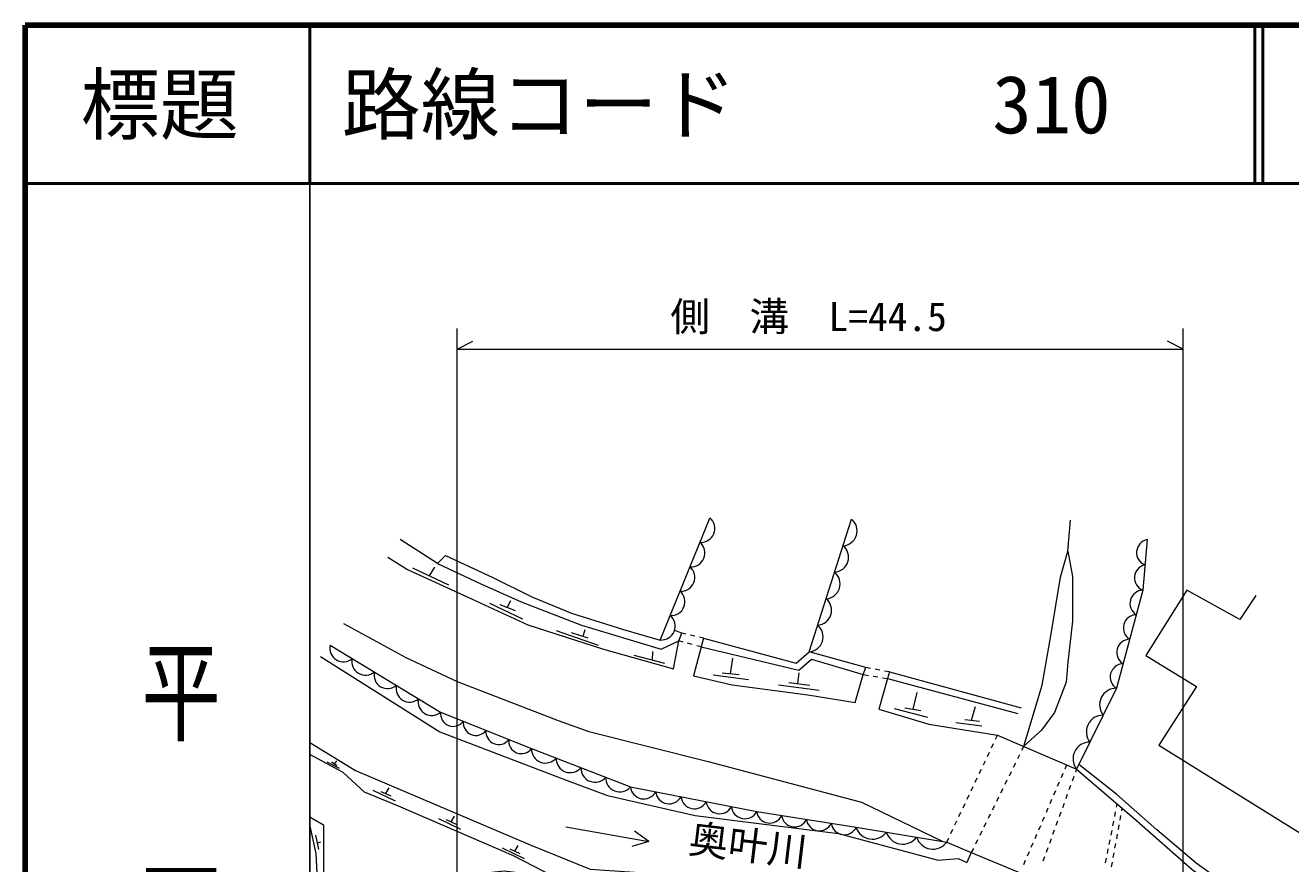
# Model space of a CAD drawing. Units: millimetres, scale not verified. Extents: x 40000 to 680000, y 20000 to 380000.
# Drawn here: x 40000 to 120010, y 326984 to 380000 of the extents above; entities that cross this region are included whole.
import ezdxf
from ezdxf.enums import TextEntityAlignment as Align

# ---------------------------------------------------------------- set-up
doc = ezdxf.new("R2010")
doc.units = ezdxf.units.MM
doc.header["$LTSCALE"] = 1000
for name, color, linetype, lineweight in [('M-BGD', 7, 'Continuous', 13), ('M-STR-HTXT', 7, 'Continuous', 13), ('M-TTL', 2, 'Continuous', 140), ('M-TTL-BAND', 7, 'Continuous', 25), ('M-TTL-LINE', 7, 'Continuous', 50)]:
    doc.layers.add(name, color=color, linetype=linetype, lineweight=lineweight)
doc.layers.add('M-TTL-TXT', color=7, linetype='Continuous')
doc.styles.add('@ＭＳ ゴシック', font='')
doc.styles.add('ＭＳ ゴシック', font='')
doc.styles.get('@ＭＳ ゴシック').set_extended_font_data('@MS Gothic')
doc.styles.get('ＭＳ ゴシック').set_extended_font_data('MS Gothic')

msp = doc.modelspace()

# ---------------------------------------------------------------- linework, layer by layer
at = {"layer": 'M-BGD'}
for p, q in [((80150, 341127), (83289, 348844)), ((89560, 340390), (92244, 348769)), ((105915, 346749), (106086, 348710)), ((66053, 345969), (63704, 347491)), ((66561, 346474), (66053, 345969)), ((64474, 345694), (66762, 344624)), ((65557, 345188), (65904, 345738)), ((69349, 343452), (71430, 342460)), ((69996, 343369), (70982, 342998)), ((70477, 343188), (70706, 343625)), ((73569, 341731), (76232, 340808)), ((75263, 341366), (75392, 341784)), ((74507, 341599), (75558, 341275)), ((81588, 341001), (81313, 341074)), ((81757, 341506), (81518, 341561)), ((82169, 340848), (81878, 340925)), ((82342, 341372), (82050, 341439)), ((82874, 341249), (82635, 341304)), ((78475, 340167), (80415, 339661)), ((79667, 339856), (79685, 340397)), ((82734, 340699), (82459, 340771)), ((84584, 338996), (84728, 339988)), ((93449, 339336), (93136, 339395)), ((94038, 339225), (93744, 339280)), ((83498, 338918), (85726, 338624)), ((84055, 339046), (85137, 338944)), ((88838, 338369), (88927, 339055)), ((92471, 337170), (92986, 338945)), ((92986, 338945), (93308, 338891)), ((93603, 338841), (93899, 338792)), ((94195, 338742), (94516, 338687)), ((94646, 339110), (94333, 339169)), ((94646, 339110), (102976, 336830)), ((87621, 338285), (90188, 337947)), ((88287, 338434), (89606, 338280)), ((96149, 336756), (96396, 337805)), ((95617, 336849), (96630, 336672)), ((99830, 336054), (100073, 336927)), ((94946, 336800), (97052, 336242)), ((99401, 336107), (100329, 335992)), ((98837, 335909), (100470, 335704)), ((101092, 334311), (101220, 334582)), ((101349, 334853), (101474, 335117)), ((100835, 333769), (100963, 334040)), ((102864, 333875), (102731, 333606)), ((103126, 334407), (102997, 334144)), ((59068, 333423), (59841, 333031)), ((59569, 333317), (59695, 333490)), ((100320, 332685), (100449, 332956)), ((100577, 333227), (100706, 333498)), ((102599, 333337), (102466, 333068)), ((105748, 332987), (105856, 333235)), ((106475, 332969), (106402, 332772)), ((100063, 332143), (100192, 332414)), ((102068, 332260), (101935, 331991)), ((102333, 332798), (102201, 332529)), ((105273, 331886), (105392, 332161)), ((105511, 332437), (105630, 332712)), ((106299, 332490), (106196, 332208)), ((61981, 331627), (63383, 330955)), ((62472, 331557), (63112, 331275)), ((62793, 331416), (62999, 331783)), ((99549, 331058), (99678, 331330)), ((99806, 331601), (99935, 331872)), ((101803, 331722), (101670, 331453)), ((105035, 331335), (105154, 331610)), ((105886, 331363), (105783, 331082)), ((106093, 331927), (105989, 331645)), ((99292, 330516), (99420, 330787)), ((101272, 330646), (101140, 330377)), ((101538, 331184), (101405, 330915)), ((104559, 330233), (104678, 330509)), ((104797, 330784), (104916, 331060)), ((105680, 330800), (105577, 330518)), ((108999, 330563), (109040, 330771)), ((109340, 330513), (109308, 330333)), ((66117, 329841), (67520, 329169)), ((66608, 329771), (67249, 329488)), ((66930, 329629), (67136, 329997)), ((98778, 329432), (98906, 329703)), ((99035, 329974), (99163, 330245)), ((101007, 330108), (100874, 329839)), ((104321, 329683), (104440, 329958)), ((105267, 329673), (105164, 329392)), ((105473, 330237), (105370, 329955)), ((108768, 329386), (108826, 329680)), ((108884, 329974), (108942, 330269)), ((109254, 330037), (109200, 329742)), ((98521, 328890), (98649, 329161)), ((100476, 329031), (100344, 328762)), ((100742, 329569), (100609, 329300)), ((103845, 328581), (103964, 328856)), ((104083, 329132), (104202, 329407)), ((105060, 329110), (104957, 328828)), ((108653, 328797), (108711, 329091)), ((109039, 328857), (108985, 328562)), ((109146, 329447), (109092, 329152)), ((58346, 328798), (58538, 327889)), ((58454, 328287), (58692, 328375)), ((70959, 327776), (71165, 328144)), ((98267, 328356), (98392, 328619)), ((100211, 328493), (100079, 328224)), ((103607, 328030), (103726, 328306)), ((104854, 328547), (104751, 328265)), ((108537, 328208), (108595, 328502)), ((108931, 328267), (108877, 327971)), ((70147, 327988), (71549, 327316)), ((70638, 327918), (71278, 327636)), ((99816, 327692), (99522, 327064)), ((99946, 327955), (99816, 327692)), ((103369, 327479), (103488, 327755)), ((104441, 327420), (104338, 327138)), ((104647, 327983), (104544, 327702)), ((108306, 327031), (108364, 327325)), ((108422, 327619), (108479, 327914)), ((108823, 327676), (108770, 327381)), ((103131, 326929), (103250, 327204)), ((108716, 327086), (108662, 326791))]:
    msp.add_line(p, q, dxfattribs=at)
for points in [[(110936, 347482), (110662, 344280), (108994, 338076), (106475, 332969)], [(66561, 346474), (69553, 345092), (72025, 343859), (74541, 342823), (77815, 341798), (80150, 341127)], [(62928, 346367), (64166, 345589), (67946, 343855), (71766, 342095), (76555, 340550), (80981, 339311), (81313, 341074)], [(66053, 345969), (68807, 344690), (71360, 343541), (75164, 342076), (80200, 340547), (81313, 341074), (81518, 341561), (81075, 341733)], [(117812, 343951), (116803, 342433), (113435, 344272), (110856, 340152), (114059, 338180), (111665, 334490), (120765, 328827), (124831, 335176), (123346, 336062), (126305, 340727)], [(60126, 342178), (64067, 340020), (67301, 338501), (73687, 336041), (75626, 335343), (83172, 333448), (92868, 330874), (97978, 328403)], [(82874, 341249), (82734, 340699), (88919, 339219), (89708, 339910)], [(82874, 341249), (88733, 339673), (89560, 340390)], [(58670, 340095), (66204, 335330), (74259, 332238), (76802, 331297), (82356, 330026), (91409, 328885), (97714, 327201), (98981, 327312), (99522, 327064)], [(59279, 340813), (66262, 336569), (72008, 334271), (78261, 331841), (86248, 330278), (92530, 329296), (98267, 328356)], [(82734, 340699), (82247, 338863), (84692, 338294), (89482, 337668), (92471, 337170)], [(89708, 339910), (92986, 338945), (93136, 339395), (89560, 340390)], [(94516, 338687), (93977, 336746), (97132, 335814), (101474, 335117), (106475, 332969)], [(94646, 339110), (94516, 338687), (102761, 336478)], [(58000, 334639), (60873, 332872), (71918, 328175), (75707, 326634), (86276, 325925), (90364, 325327), (95224, 324674), (101019, 323954), (102905, 326405)], [(58000, 325987), (64947, 325955), (70279, 326532), (73433, 326163), (70871, 327476), (63602, 330615), (61440, 331511), (60096, 332744), (58000, 333881)], [(59369, 333406), (59398, 333403), (59699, 333193)], [(106475, 332969), (110087, 329873), (113770, 326614), (115607, 325258), (118888, 323020), (119067, 323614), (115836, 325714), (114028, 327014), (111542, 329123), (109017, 331365), (106616, 333256)], [(58000, 329952), (58210, 329820), (58860, 329434), (58851, 325983)], [(58000, 329359), (58380, 327629), (58445, 325985)], [(98267, 328356), (99816, 327692), (102905, 326405)]]:
    msp.add_lwpolyline(points, dxfattribs=at)
msp.add_lwpolyline([(103126, 334407), (104295, 338281), (104869, 341512), (105462, 345110), (105915, 346749), (106207, 345147), (106223, 342323), (105913, 339730), (105810, 338472), (105072, 336538), (104263, 335420)], close=True, dxfattribs=at)
for centre, radius, start, end in [((82717, 348178), 878, 266.3484, 49.3915), ((91647, 348037), 945, 273.66038, 50.82256), ((82089, 346634), 878, 266.3484, 49.3915), ((111104, 346661), 838, 101.62327, 248.62635), ((91110, 346361), 945, 273.66038, 50.82256), ((81462, 345091), 878, 266.3484, 49.3915), ((110968, 345060), 838, 101.62327, 248.62635), ((90574, 344685), 945, 273.66038, 50.82256), ((80834, 343547), 878, 266.3484, 49.3915), ((110683, 343443), 837, 91.41405, 238.48177), ((90037, 343009), 945, 273.66038, 50.82256), ((80206, 342004), 878, 266.3484, 49.3915), ((110266, 341892), 837, 91.41405, 238.48177), ((89500, 341333), 945, 273.66038, 50.82256), ((109849, 340341), 837, 91.41405, 238.48177), ((60111, 340608), 856, 166.13542, 311.28969), ((61507, 339759), 856, 166.13542, 311.28969), ((109432, 338790), 837, 91.41405, 238.48177), ((62904, 338910), 856, 166.13542, 311.28969), ((64301, 338061), 856, 166.13542, 311.28969), ((108978, 337026), 1051, 89.14075, 218.34328), ((65697, 337213), 856, 166.13542, 311.28969), ((67054, 336466), 799, 172.59594, 323.80124), ((108139, 335323), 1051, 89.14075, 218.34328), ((68491, 335892), 799, 172.59594, 323.80124), ((69927, 335317), 799, 172.59594, 323.80124), ((71363, 334743), 799, 172.59594, 323.80124), ((107299, 333621), 1051, 89.14075, 218.34328), ((72893, 334234), 886, 177.60479, 319.92752), ((74456, 333627), 886, 177.60479, 319.92752), ((76020, 333019), 886, 177.60479, 319.92752), ((77583, 332412), 886, 177.60479, 319.92752), ((79109, 331932), 852, 186.12569, 331.72259), ((80706, 331619), 852, 186.12569, 331.72259), ((82303, 331307), 852, 186.12569, 331.72259), ((83901, 330994), 852, 186.12569, 331.72259), ((85498, 330681), 852, 186.12569, 331.72259), ((87068, 330379), 826, 187.02124, 335.22058), ((88639, 330133), 826, 187.02124, 335.22058), ((90210, 329888), 826, 187.02124, 335.22058), ((91780, 329643), 826, 187.02124, 335.22058), ((93565, 329615), 1082, 197.15107, 324.22317), ((95477, 329302), 1082, 197.15107, 324.22317), ((97389, 328988), 1082, 197.15107, 324.22317)]:
    msp.add_arc(centre, radius, start, end, dxfattribs=at)
at = {"layer": 'M-STR-HTXT'}
for p, q in [((67301, 294783), (67301, 360831)), ((113215, 288118), (113215, 360831)), ((67301, 359525), (68301, 360025)), ((67301, 359525), (113215, 359525)), ((113215, 359525), (112215, 360025)), ((74187, 329308), (79423, 328380)), ((79423, 328380), (78526, 329047)), ((79423, 328380), (78351, 328062))]:
    msp.add_line(p, q, dxfattribs=at)
at = {"layer": 'M-TTL'}
for p, q in [((40000, 380000), (40000, 20000)), ((680000, 380000), (40000, 380000))]:
    msp.add_line(p, q, dxfattribs=at)
at = {"layer": 'M-TTL-BAND'}
msp.add_line((58000, 370000), (58000, 20000), dxfattribs=at)
at = {"layer": 'M-TTL-LINE'}
for p, q in [((58000, 380000), (58000, 370000)), ((117750, 380000), (117750, 370000)), ((118250, 380000), (118250, 370000)), ((40000, 370000), (680000, 370000))]:
    msp.add_line(p, q, dxfattribs=at)

# ---------------------------------------------------------------- texts
at = {"layer": 'M-BGD', "style": 'ＭＳ ゴシック'}
msp.add_text('奥叶川', height=1833, rotation=353.192, dxfattribs=at).set_placement((85529, 326706), align=Align.BOTTOM_CENTER)
at = {"layer": 'M-STR-HTXT', "style": 'ＭＳ ゴシック'}
msp.add_text('側\u3000溝\u3000L=44.5', height=1833, dxfattribs=at).set_placement((80787, 360116), align=Align.BOTTOM_LEFT)
at = {"layer": 'M-TTL-BAND', "style": '@ＭＳ ゴシック', "width": 1.4}
msp.add_text('平  面  図', height=3666, rotation=270, dxfattribs=at).set_placement((49777, 306475), align=Align.MIDDLE_RIGHT)
at = {"layer": 'M-TTL-TXT', "style": 'ＭＳ ゴシック'}
msp.add_text('標題', height=3666, dxfattribs=at).set_placement((48500, 375000), align=Align.MIDDLE_CENTER)
for s, p in [('路線コード', (60000, 375000)), ('310', (101142, 375000))]:
    msp.add_text(s, height=3666, dxfattribs=at).set_placement(p, align=Align.MIDDLE_LEFT)

doc.saveas('drawing.dxf')
